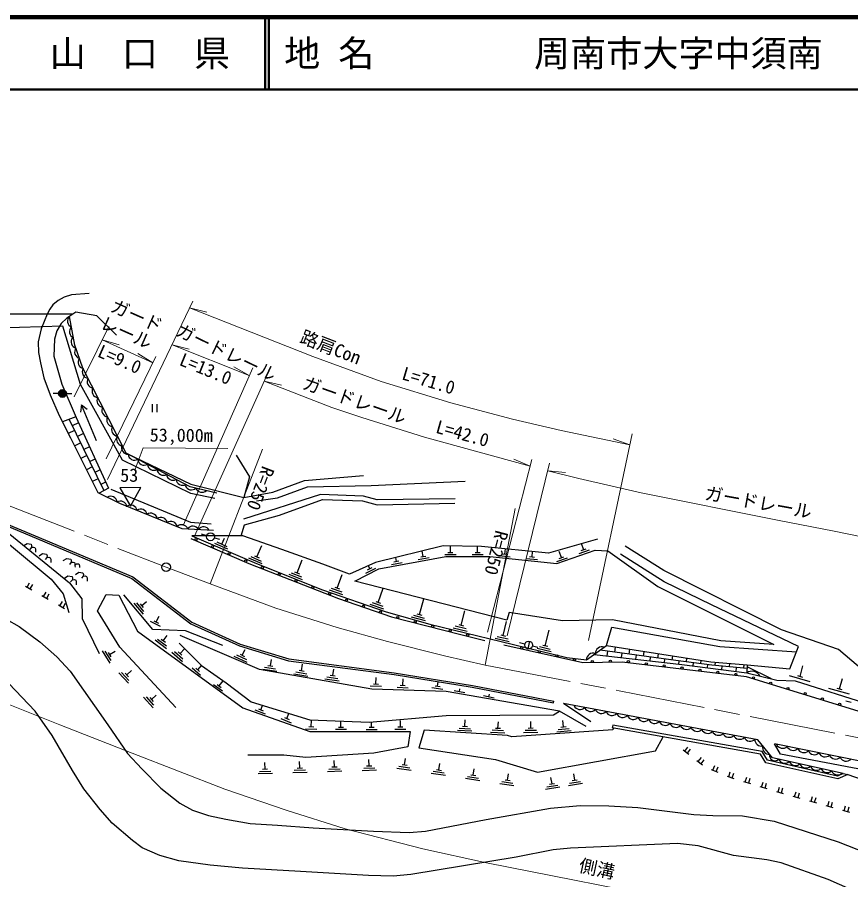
# Model space of a CAD drawing. Units: millimetres at full size, sheet at 1:1000; details may follow other scales. Extents: x 40000 to 680000, y 20000 to 380000.
# Drawn here: x 333382 to 448925, y 260434 to 380000 of the extents above; entities that cross this region are included whole.
import ezdxf
from ezdxf.enums import TextEntityAlignment as Align

# ---------------------------------------------------------------- set-up
doc = ezdxf.new("R2010")
doc.units = ezdxf.units.MM
doc.header["$LTSCALE"] = 1000
doc.linetypes.add('CHAIN', pattern=[18.5, 12, -1.5, 3.5, -1.5])
for name, color, linetype, lineweight in [('M-BGD', 7, 'Continuous', 25), ('M-BMK', 2, 'CHAIN', 13), ('M-BMK-SRVR', 3, 'Continuous', 25), ('M-STR-HTXT', 7, 'Continuous', 13), ('M-TTL', 2, 'Continuous', 140), ('M-TTL-LINE', 7, 'Continuous', 50)]:
    doc.layers.add(name, color=color, linetype=linetype, lineweight=lineweight)
doc.layers.add('M-TTL-TXT', color=7, linetype='Continuous')
doc.styles.add('ＭＳ ゴシック', font='')
doc.styles.get('ＭＳ ゴシック').set_extended_font_data('MS Gothic')

msp = doc.modelspace()

# ---------------------------------------------------------------- hatches: boundary and pattern name
at = {"layer": 'M-BGD'}
msp.add_hatch(color=256, dxfattribs=at).paths.add_polyline_path([(340202, 327841, -1), (339102, 327841, -0.41421), (339652, 328391, -0.41421)])

# ---------------------------------------------------------------- linework, layer by layer
for p, q in [((323679, 338888), (341143, 338863)), ((339700, 337198), (324585, 336667)), ((339102, 327841), (338352, 327841)), ((340202, 327841), (340952, 327841)), ((342290, 326265), (342160, 325263)), ((352070, 326353), (352070, 325235)), ((352736, 326353), (352736, 325235)), ((341513, 324613), (339639, 323900)), ((340576, 324256), (345379, 314384)), ((341887, 323786), (341012, 323360)), ((341327, 322713), (340458, 322275)), ((342572, 322283), (341734, 321875)), ((341308, 320584), (342160, 320999)), ((343397, 320471), (342605, 320086)), ((343017, 319239), (342191, 318824)), ((344177, 318758), (343428, 318393)), ((343772, 317687), (342964, 317281)), ((344866, 317245), (344155, 316899)), ((344576, 316034), (343788, 315639)), ((345632, 315561), (344964, 315236)), ((359645, 308132), (358922, 308334)), ((360704, 307836), (361426, 307634)), ((361745, 306956), (362091, 307764)), ((360714, 307073), (362539, 306289)), ((361035, 307261), (362454, 306652)), ((366601, 305197), (367268, 306750)), ((393433, 305814), (393436, 306696)), ((397204, 305804), (397206, 306629)), ((400993, 305582), (401067, 306291)), ((411275, 305644), (412732, 306155)), ((411574, 306067), (412235, 306298)), ((411904, 306183), (411612, 307016)), ((365452, 305038), (367276, 304254)), ((365773, 305226), (367192, 304617)), ((366279, 305335), (366923, 305059)), ((385949, 304574), (385855, 305092)), ((388953, 304818), (390472, 305095)), ((389314, 305189), (390003, 305314)), ((389659, 305252), (389522, 305997)), ((392660, 305517), (394204, 305512)), ((393083, 305815), (393783, 305813)), ((396431, 305506), (397975, 305502)), ((396854, 305805), (397554, 305803)), ((400194, 305364), (401730, 305204)), ((400645, 305619), (401341, 305546)), ((403944, 304975), (405480, 304816)), ((404395, 305230), (405092, 305157)), ((404743, 305194), (404819, 305923)), ((408183, 304559), (409640, 305071)), ((408482, 304982), (409143, 305214)), ((408813, 305098), (408517, 305941)), ((372162, 302991), (372868, 304778)), ((381952, 303397), (382575, 303715)), ((382263, 303556), (382053, 303968)), ((385244, 304140), (386763, 304417)), ((385605, 304511), (386294, 304637)), ((371018, 302797), (372865, 302068)), ((371333, 302995), (372770, 302428)), ((371836, 303119), (372487, 302862)), ((377746, 300865), (378409, 302768)), ((381712, 302938), (383088, 303640)), ((334755, 301010), (335102, 301618)), ((335189, 300762), (335537, 301370)), ((334538, 301134), (335406, 300638)), ((337028, 299711), (337376, 300319)), ((376611, 300626), (378486, 299972)), ((376918, 300836), (378376, 300328)), ((377415, 300980), (378076, 300750)), ((383412, 298890), (384091, 300837)), ((336811, 299835), (337679, 299339)), ((337462, 299463), (337810, 300071)), ((339301, 298412), (339649, 299020)), ((350628, 298417), (351304, 299001)), ((383081, 299005), (383742, 298774)), ((389127, 297200), (389738, 299389)), ((339084, 298536), (339953, 298040)), ((339736, 298164), (340083, 298772)), ((349525, 298777), (350822, 297274)), ((349896, 298806), (350905, 297637)), ((350399, 298682), (350856, 298153)), ((382277, 298650), (384152, 297996)), ((382584, 298861), (384042, 298352)), ((352644, 296185), (353051, 296981)), ((388010, 296889), (389922, 296355)), ((388303, 297119), (389791, 296704)), ((388790, 297294), (389465, 297106)), ((394923, 295720), (395409, 297700)), ((351820, 296269), (353195, 295567)), ((352332, 296344), (352956, 296026)), ((393815, 295374), (395743, 294900)), ((394101, 295613), (395601, 295244)), ((394583, 295804), (395262, 295636)), ((400747, 294289), (401212, 296215)), ((353632, 293562), (354170, 294276)), ((399926, 294178), (401427, 293816)), ((400407, 294371), (401087, 294207)), ((406580, 292881), (407104, 295053)), ((352478, 293681), (354063, 292486)), ((352835, 293788), (354068, 292858)), ((353352, 293773), (353911, 293352)), ((399641, 293938), (401571, 293473)), ((403740, 293099), (403010, 293273)), ((404402, 293506), (404147, 292436)), ((406240, 292963), (406920, 292798)), ((345151, 292161), (346210, 290481)), ((345523, 292134), (346346, 290828)), ((346002, 291937), (346375, 291345)), ((346188, 291641), (346944, 292117)), ((354815, 291999), (356290, 290670)), ((355179, 292074), (356327, 291041)), ((355694, 292015), (356214, 291546)), ((355954, 291780), (356552, 292445)), ((364581, 291548), (364960, 292358)), ((404809, 292843), (405539, 292669)), ((405474, 292530), (407404, 292064)), ((405759, 292770), (407260, 292408)), ((412294, 290921), (415065, 292889)), ((415201, 292143), (415106, 291467)), ((416288, 292698), (416191, 292004)), ((417181, 291864), (417093, 291238)), ((418265, 292389), (418171, 291725)), ((420241, 292080), (420152, 291447)), ((422217, 291771), (422133, 291169)), ((363428, 291426), (365226, 290584)), ((363755, 291604), (365154, 290949)), ((364264, 291697), (364898, 291400)), ((368481, 290089), (368618, 290972)), ((419162, 291586), (419081, 291009)), ((421142, 291308), (421068, 290780)), ((423123, 291030), (423056, 290551)), ((424193, 291462), (424113, 290891)), ((425104, 290759), (425051, 290322)), ((426160, 291155), (426097, 290637)), ((428138, 290846), (428082, 290394)), ((430109, 290581), (430068, 290160)), ((348565, 288821), (349220, 289428)), ((357622, 289797), (358792, 288789)), ((358137, 289749), (358668, 289292)), ((358403, 289520), (358986, 290198)), ((367408, 289649), (369369, 289343)), ((367672, 289911), (369198, 289674)), ((368135, 290143), (368827, 290035)), ((372452, 289470), (373143, 289363)), ((372797, 289416), (372935, 290299)), ((377114, 288744), (377252, 289627)), ((427090, 290515), (427035, 290073)), ((429075, 290272), (429019, 289818)), ((431064, 290065), (431015, 289561)), ((432102, 290419), (432059, 289969)), ((433055, 289873), (433000, 289306)), ((434096, 290257), (434050, 289777)), ((434569, 290219), (434517, 289111)), ((437918, 288304), (434558, 289969)), ((441891, 288633), (442296, 290077)), ((347450, 289141), (348799, 287685)), ((347820, 289183), (348869, 288051)), ((348327, 289078), (348802, 288564)), ((371724, 288976), (373686, 288671)), ((371988, 289239), (373514, 289001)), ((376041, 288304), (378003, 287999)), ((376305, 288567), (377831, 288329)), ((376768, 288798), (377460, 288690)), ((383100, 287581), (383131, 288474)), ((386817, 287393), (386859, 288285)), ((440365, 288750), (443254, 287938)), ((441554, 288727), (442228, 288538)), ((447353, 286893), (447759, 288337)), ((360580, 287518), (361828, 286610)), ((361098, 287513), (361664, 287101)), ((361381, 287307), (361906, 288029)), ((382318, 287308), (383862, 287255)), ((382751, 287593), (383450, 287569)), ((386031, 287130), (387574, 287056)), ((386467, 287409), (387166, 287376)), ((390845, 287084), (392372, 286858)), ((391306, 287319), (391999, 287217)), ((391652, 287268), (391742, 287878)), ((441242, 288014), (460582, 281853)), ((445828, 287009), (448716, 286198)), ((447016, 286987), (447690, 286798)), ((351250, 285791), (352287, 284646)), ((351991, 285420), (352653, 286020)), ((393934, 286675), (395405, 286378)), ((394669, 286527), (394744, 286894)), ((398036, 285961), (399506, 285664)), ((398771, 285813), (398846, 286180)), ((350879, 285752), (352213, 284282)), ((351755, 285679), (352226, 285161)), ((367130, 283992), (367360, 284611)), ((407730, 284938), (407777, 285185)), ((412905, 282319), (409105, 284845)), ((448969, 284985), (448248, 285192)), ((366302, 283980), (367749, 283442)), ((366802, 284114), (367458, 283870)), ((370753, 282782), (371049, 283490)), ((369925, 282804), (371349, 282207)), ((370430, 282917), (371076, 282647)), ((374132, 281648), (374153, 282542)), ((378257, 281607), (378257, 282444)), ((382506, 281565), (382506, 282318)), ((386493, 281613), (386493, 282507)), ((395443, 281715), (395495, 282607)), ((400023, 281450), (400075, 282342)), ((404571, 281470), (404566, 282364)), ((409104, 281631), (409025, 282521)), ((373353, 281367), (374897, 281330)), ((373782, 281657), (374482, 281640)), ((377485, 281307), (379030, 281307)), ((377907, 281607), (378607, 281607)), ((381734, 281265), (383279, 281265)), ((382156, 281565), (382856, 281565)), ((385721, 281313), (387265, 281313)), ((386143, 281613), (386843, 281613)), ((394418, 281173), (396400, 281059)), ((394655, 281460), (396197, 281371)), ((395094, 281735), (395793, 281695)), ((399235, 281195), (400777, 281106)), ((399674, 281471), (400372, 281430)), ((403801, 281165), (405345, 281175)), ((404221, 281468), (404921, 281473)), ((408167, 280946), (410145, 281120)), ((408361, 281264), (409899, 281400)), ((408755, 281600), (409452, 281662)), ((415925, 281869), (415857, 281484)), ((398997, 280909), (400979, 280794)), ((403583, 280864), (405568, 280877)), ((425906, 278280), (426334, 278833)), ((425708, 278432), (426499, 277821)), ((426301, 277974), (426730, 278527)), ((367746, 275787), (367718, 276680)), ((372553, 275933), (372525, 276827)), ((377360, 276080), (377332, 276973)), ((381817, 276216), (382517, 276238)), ((382167, 276227), (382139, 277120)), ((386734, 276415), (387427, 276312)), ((387080, 276364), (387212, 277247)), ((391837, 275653), (391969, 276537)), ((427593, 276975), (428384, 276363)), ((427791, 276822), (428219, 277375)), ((428186, 276516), (428614, 277069)), ((429815, 275608), (430076, 276258)), ((366772, 275156), (368756, 275217)), ((366983, 275463), (368527, 275510)), ((367396, 275776), (368095, 275797)), ((371579, 275303), (373563, 275364)), ((371790, 275610), (373334, 275657)), ((372203, 275923), (372902, 275944)), ((376386, 275450), (378370, 275511)), ((376597, 275757), (378141, 275804)), ((377010, 276070), (377710, 276091)), ((381193, 275597), (383177, 275658)), ((381404, 275904), (382948, 275951)), ((386010, 275917), (387974, 275623)), ((386272, 276181), (387800, 275953)), ((390767, 275206), (392730, 274913)), ((391029, 275471), (392556, 275242)), ((391491, 275705), (392183, 275601)), ((396594, 274943), (396726, 275827)), ((401350, 274233), (401482, 275116)), ((410673, 274241), (410532, 275123)), ((429583, 275701), (430511, 275329)), ((430279, 275422), (430540, 276072)), ((432023, 274711), (432232, 275379)), ((432501, 274562), (432709, 275230)), ((395523, 274496), (397487, 274203)), ((395786, 274760), (397313, 274532)), ((396247, 274995), (396940, 274891)), ((400542, 274050), (402069, 273822)), ((401004, 274284), (401696, 274181)), ((407512, 273733), (407371, 274615)), ((409958, 273823), (411483, 274066)), ((410327, 274186), (411019, 274296)), ((431785, 274786), (432739, 274488)), ((434059, 274076), (435014, 273778)), ((434298, 274002), (434507, 274670)), ((434775, 273853), (434984, 274521)), ((436573, 273292), (436781, 273960)), ((437050, 273143), (437259, 273811)), ((400280, 273786), (402243, 273492)), ((406626, 272984), (408587, 273296)), ((406797, 273315), (408322, 273558)), ((407166, 273677), (407858, 273788)), ((409787, 273492), (411748, 273804)), ((436334, 273366), (437289, 273069)), ((438618, 272687), (439579, 272412)), ((438858, 272619), (439051, 273292)), ((439339, 272481), (439532, 273154)), ((441149, 271963), (441342, 272636)), ((440909, 272032), (441870, 271757)), ((441630, 271825), (441823, 272498)), ((443440, 271307), (443633, 271980)), ((443921, 271170), (444113, 271843)), ((443200, 271376), (444161, 271101)), ((445491, 270720), (446452, 270445)), ((445731, 270652), (445924, 271325)), ((446212, 270514), (446404, 271187)), ((448022, 269996), (448215, 270669)), ((448503, 269858), (448695, 270531)), ((447782, 270065), (448743, 269790))]:
    msp.add_line(p, q, dxfattribs=at)
for points in [[(343369, 341685), (340920, 341542), (339872, 341190), (339037, 340721), (338312, 340111), (337888, 339516), (337543, 338825), (336686, 336797), (336285, 335018), (336336, 333543), (336623, 332105), (337076, 330006), (337935, 327648), (339187, 324794), (340748, 321701), (344543, 314133)], [(341509, 339106), (340269, 338284), (339461, 337549), (338870, 336525), (338524, 335358), (338452, 333017), (339563, 329117), (341554, 324519), (346008, 314736), (344749, 314032)], [(361056, 314037), (357346, 314912), (348465, 319558), (342468, 331361), (341378, 334549), (340611, 338511)], [(347149, 335906), (344423, 338587), (341509, 339106)], [(360778, 313268), (357448, 313995), (347971, 318584), (342130, 329091), (339700, 337198)], [(344363, 321289), (342290, 326265), (343093, 325651)], [(348465, 319558), (357435, 315283), (364773, 313431), (368824, 314182), (373184, 315787), (381360, 316469)], [(363730, 319289), (365585, 316278), (364773, 313431)], [(366558, 312960), (369466, 313367), (373617, 314907), (382426, 315091), (395457, 315709)], [(346363, 314589), (357414, 310005), (360249, 309754)], [(227918, 279599), (229310, 282495), (290104, 306435), (291372, 306537), (307992, 312120), (311320, 312943), (313702, 313235), (316611, 313448), (320277, 313197), (329878, 310621), (337291, 307503), (349409, 302408), (357585, 296125), (364279, 293103), (371028, 291050), (385646, 289121), (396490, 287364), (407777, 285185)], [(344543, 314133), (347576, 312636), (356202, 309131), (360593, 308884)], [(394086, 313256), (383288, 313120), (381398, 313607), (375428, 313841), (364742, 310431)], [(320934, 312760), (329796, 310382), (337194, 307271), (349282, 302188), (357455, 295907), (364191, 292867), (370974, 290803), (385610, 288872), (396446, 287116), (407730, 284938)], [(364432, 308091), (364887, 309617), (369743, 310991), (375681, 313131), (381231, 312956), (383262, 312413), (394022, 312625)], [(327336, 311043), (338069, 302086), (339738, 300059), (340543, 297461)], [(329796, 310382), (340625, 301591), (342352, 299389), (342366, 296643), (344760, 291815)], [(357456, 307746), (365483, 304263), (377905, 299426), (385264, 296860), (394893, 294430), (398216, 293608)], [(357600, 308103), (366557, 304257), (375703, 300644), (384505, 297574), (390583, 295878), (400443, 293455), (409569, 291252), (412294, 290921)], [(413807, 307644), (407030, 305706), (397722, 306620), (392428, 306714), (383036, 304397), (379423, 302818), (375721, 304194), (370057, 306196), (364656, 308091), (357600, 308103)], [(334273, 306753), (334739, 307066), (335302, 306969), (335367, 306774), (335356, 306536), (335107, 306233)], [(335356, 306536), (335622, 306552), (335807, 306489), (335892, 306303), (335892, 306008), (335896, 305827)], [(490089, 279994), (477444, 279006), (465609, 281511), (456734, 284259), (447223, 292376), (439345, 295090), (423006, 303327), (417663, 306657)], [(336412, 305335), (336878, 305649), (337441, 305551), (337506, 305357), (337495, 305119), (337246, 304816)], [(337495, 305119), (337761, 305135), (337947, 305071), (338031, 304886), (338031, 304591), (338035, 304409)], [(339768, 304674), (340234, 304988), (340797, 304891), (340862, 304696), (340851, 304458), (340602, 304155)], [(441692, 292792), (429642, 298559), (423068, 301711), (417019, 305568)], [(340851, 304458), (341117, 304474), (341303, 304411), (341387, 304225), (341387, 303930), (341391, 303749)], [(341387, 304078), (341613, 304220), (341889, 304211), (341964, 304128), (342006, 303910), (342006, 303722)], [(339947, 302241), (340413, 302554), (340976, 302457), (341041, 302262), (341030, 302024), (340781, 301721)], [(341455, 302749), (341921, 303063), (342484, 302965), (342549, 302770), (342538, 302532), (342289, 302229)], [(342538, 302532), (342804, 302548), (342990, 302485), (343074, 302300), (343074, 302004), (343079, 301823)], [(341030, 302024), (341296, 302040), (341481, 301977), (341566, 301791), (341566, 301496), (341570, 301315)], [(355360, 284298), (347592, 292671), (344488, 297719), (345727, 299956), (347456, 299873), (350032, 294906), (364634, 284279), (373953, 281002), (387855, 281000), (387526, 278862), (382825, 277993), (373368, 277381), (370336, 277686), (365353, 277686)], [(361859, 292890), (356713, 294952), (352168, 295112), (348144, 299933)], [(330000, 297562), (333665, 295560), (336522, 293405), (338884, 291327), (340709, 289350), (345959, 281892), (348683, 277945), (350632, 275799), (353281, 273150), (355907, 271071), (357698, 270100), (359881, 269325), (362285, 268836), (365692, 268225), (369470, 267994), (374381, 267639), (382783, 267165), (387733, 266996), (389990, 267173), (398403, 268785), (407300, 270367), (411407, 270738), (415384, 270692), (419397, 270445), (427154, 269478), (429825, 269327), (433909, 269305), (438302, 268569), (447163, 265700), (456470, 262054)], [(415065, 292889), (415826, 295441), (430758, 292764), (441392, 292015)], [(412265, 281682), (408543, 283787), (392854, 286518), (382526, 286856), (366952, 289573), (355963, 294307)], [(355849, 293250), (358915, 290139), (362356, 287753), (365796, 285086), (373926, 282616), (382170, 282288), (392828, 283224), (407699, 283294), (408543, 283787)], [(496806, 277510), (494600, 273759), (474943, 277599), (460779, 280464), (434460, 288572), (417253, 290618), (411796, 290518), (400839, 292967)], [(434546, 289729), (429670, 290199), (424697, 290809), (414210, 292282)], [(415065, 292889), (429522, 290629), (434569, 290219), (440490, 289678), (441692, 292792)], [(413348, 291669), (425507, 290269), (434517, 289111), (438677, 288124), (441242, 288014)], [(450929, 258215), (445787, 260455), (439271, 262778), (437274, 263208), (432683, 263817), (427780, 265153), (424899, 265439), (410094, 264823), (407651, 264583), (402543, 263569), (387921, 261162), (385474, 260936), (382081, 261011), (372667, 261565), (364620, 262044), (360129, 262458), (355791, 263069), (353132, 263784), (350686, 264875), (349376, 265875), (346554, 268256), (344866, 270187), (342616, 273026), (341055, 275584), (338206, 280432), (335864, 283786), (332222, 287626)], [(447881, 275183), (438070, 277339), (436061, 279824), (409105, 284845)], [(416032, 281453), (415927, 281226), (401931, 280267), (401349, 280442), (389805, 281156), (389053, 278703), (399695, 277126), (405480, 275336), (421866, 278287), (422903, 280242)], [(448517, 275043), (447113, 274403), (437160, 276660), (436395, 277864), (415857, 281484)], [(447881, 275183), (447071, 274814), (437403, 277006), (436632, 278219), (415925, 281869)], [(466573, 272012), (459146, 274035), (439190, 277862), (438377, 279267)], [(466549, 273465), (451145, 276674), (438377, 279267)], [(447881, 275183), (448517, 275043), (463701, 269714), (467098, 266388)]]:
    msp.add_lwpolyline(points, dxfattribs=at)
for points in [[(350532, 314804), (347585, 314769), (349090, 312235)], [(401246, 296438), (380159, 301845), (383496, 303549), (392800, 305249), (398874, 305232), (408162, 304269), (413477, 306133), (415269, 306013), (422202, 301076), (438242, 293043), (430903, 293569), (415912, 296474), (408959, 296319), (401586, 297486)]]:
    msp.add_lwpolyline(points, close=True, dxfattribs=at)
for centre, radius in [((339652, 327841), 550), ((360174, 307984), 550), ((358161, 307604), 150), ((360454, 306609), 150), ((362748, 305614), 150), ((365041, 304618), 150), ((367363, 303692), 150), ((369693, 302785), 150), ((372022, 301878), 150), ((374352, 300971), 150), ((376681, 300064), 150), ((379025, 299195), 150), ((381386, 298372), 150), ((383746, 297548), 150), ((386128, 296797), 150), ((388552, 296185), 150), ((390976, 295573), 150), ((393400, 294962), 150), ((395825, 294354), 150), ((404275, 292971), 550), ((403312, 292568), 150), ((405752, 292023), 150), ((408191, 291478), 150), ((410631, 290932), 150), ((413102, 290692), 150), ((415601, 290738), 150), ((418095, 290669), 150), ((420578, 290374), 150), ((423060, 290078), 150), ((425543, 289783), 150), ((428025, 289488), 150), ((430508, 289193), 150), ((432990, 288898), 150), ((435436, 288429), 150), ((437825, 287693), 150), ((440214, 286956), 150), ((442603, 286220), 150), ((444993, 285484), 150), ((447382, 284748), 150)]:
    msp.add_circle(centre, radius, dxfattribs=at)
for centre, radius, start, end in [((341243, 337891), 903, 134.81628, 247.10622), ((341528, 336419), 903, 134.81628, 247.10622), ((341755, 335002), 903, 142.73223, 255.02218), ((342240, 333583), 903, 142.73223, 255.02218), ((342727, 332170), 903, 143.28765, 255.5776), ((343290, 330854), 903, 150.78638, 263.07633), ((343969, 329517), 903, 150.78638, 263.07633), ((344649, 328180), 903, 150.78638, 263.07633), ((345328, 326842), 903, 150.78638, 263.07633), ((346007, 325505), 903, 150.78638, 263.07633), ((346687, 324168), 903, 150.78638, 263.07633), ((347366, 322831), 903, 150.78638, 263.07633), ((348046, 321493), 903, 150.78638, 263.07633), ((348749, 320306), 903, 158.47032, 270.76027), ((349659, 319501), 903, 186.24474, 298.53468), ((350988, 318806), 903, 186.24474, 298.53468), ((352317, 318110), 903, 186.24474, 298.53468), ((353646, 317415), 903, 186.24474, 298.53468), ((354976, 316720), 903, 186.24474, 298.53468), ((356305, 316025), 903, 186.24474, 298.53468), ((357522, 315388), 903, 200.58266, 312.87261), ((358982, 315044), 903, 200.58266, 312.87261), ((346338, 312686), 903, 7.58453, 119.87448), ((347683, 312022), 903, 7.58453, 119.87448), ((349117, 311467), 903, 11.73961, 124.02956), ((350507, 310902), 903, 11.73961, 124.02956), ((351896, 310337), 903, 11.73961, 124.02956), ((353286, 309773), 903, 11.73961, 124.02956), ((354676, 309208), 903, 11.73961, 124.02956), ((356194, 308748), 903, 22.27196, 134.5619), ((357728, 308541), 903, 30.63268, 142.92263), ((359226, 308457), 903, 30.63268, 142.92263), ((413197, 290945), 903, 69.24324, 181.53319), ((414420, 291813), 903, 69.24324, 181.53319), ((435243, 288084), 1258, 28.045, 125.25394), ((411410, 284928), 903, 203.30359, 315.59354), ((412884, 284653), 903, 203.30359, 315.59354), ((414359, 284378), 903, 203.30359, 315.59354), ((415833, 284103), 903, 203.30359, 315.59354), ((417308, 283829), 903, 203.30359, 315.59354), ((418783, 283554), 903, 203.30359, 315.59354), ((420257, 283279), 903, 203.30359, 315.59354), ((421732, 283005), 903, 203.30359, 315.59354), ((423207, 282730), 903, 203.30359, 315.59354), ((424681, 282455), 903, 203.30359, 315.59354), ((426156, 282181), 903, 203.30359, 315.59354), ((427631, 281906), 903, 203.30359, 315.59354), ((429105, 281631), 903, 203.30359, 315.59354), ((430580, 281357), 903, 203.30359, 315.59354), ((432054, 281082), 903, 203.30359, 315.59354), ((433529, 280807), 903, 203.30359, 315.59354), ((435004, 280533), 903, 203.30359, 315.59354), ((436535, 279863), 903, 177.40753, 283.17513), ((437603, 278717), 903, 162.8007, 275.09064), ((439470, 279559), 903, 202.37554, 314.66548), ((440940, 279260), 903, 202.37554, 314.66548), ((442410, 278962), 903, 202.37554, 314.66548), ((438408, 277668), 740, 168.40555, 315.38911), ((443880, 278663), 903, 202.37554, 314.66548), ((445350, 278365), 903, 202.37554, 314.66548), ((446820, 278066), 903, 202.37554, 314.66548), ((448290, 277768), 903, 202.37554, 314.66548), ((439775, 277479), 903, 201.462, 313.75194), ((441240, 277157), 903, 201.462, 313.75194), ((442705, 276835), 903, 201.462, 313.75194), ((444170, 276514), 903, 201.462, 313.75194), ((445635, 276192), 903, 201.462, 313.75194), ((447100, 275870), 903, 201.462, 313.75194)]:
    msp.add_arc(centre, radius, start, end, dxfattribs=at)
at = {"layer": 'M-BMK'}
msp.add_lwpolyline([(330120, 313117), (354009, 303759), (360143, 301445), (369226, 298097), (377745, 295397), (384720, 293473), (392616, 291486), (398246, 290185), (416813, 286639), (451653, 279782), (481063, 273888), (525690, 264898)], dxfattribs=at)
at = {"layer": 'M-BMK-SRVR'}
msp.add_circle((354009, 303759), 600, dxfattribs=at)
at = {"layer": 'M-STR-HTXT'}
for p, q in [((345912, 315927), (357726, 340630)), ((357280, 339697), (359667, 339123)), ((341293, 327389), (346088, 337139)), ((352180, 332088), (345176, 335285)), ((345176, 335285), (347530, 334586)), ((354834, 334583), (365547, 330335)), ((354834, 334583), (357220, 334004)), ((345702, 318784), (352609, 332969)), ((352180, 332088), (350110, 333409)), ((356360, 309527), (366018, 331402)), ((365547, 330335), (363413, 331548)), ((357886, 307993), (368106, 330655)), ((367616, 329568), (370005, 329004)), ((412551, 293615), (418634, 322271)), ((418306, 320726), (415995, 321554)), ((360143, 301445), (367363, 320136)), ((398564, 294759), (404732, 318692)), ((401312, 294233), (407176, 318179)), ((404489, 317751), (402235, 318724)), ((406920, 317133), (409362, 316886)), ((398246, 290185), (402410, 311883))]:
    msp.add_line(p, q, dxfattribs=at)
for points in [[(418306, 320726), (408786, 322697), (402030, 324295), (393486, 326542), (383836, 329496), (374337, 332967), (357280, 339697)], [(404489, 317751), (389843, 321766), (381167, 324520), (376981, 325920), (367616, 329568)], [(349719, 317361), (350825, 320298), (362571, 320199)], [(500859, 297731), (489675, 300024), (466220, 304695), (458113, 306388), (446619, 308755), (438766, 310267), (419849, 314080), (411244, 316074), (406920, 317133)], [(489602, 244612), (445312, 253436), (426112, 257330), (398451, 262792), (389619, 264739), (378844, 267494), (370683, 270097), (362178, 273004), (349317, 277993), (339298, 281898), (329979, 285617), (324796, 287159), (320581, 287952), (317068, 288217), (313398, 288171), (308282, 287582), (303050, 286249), (297492, 284091), (278789, 276633), (252339, 265997), (237748, 260150)]]:
    msp.add_lwpolyline(points, dxfattribs=at)
at = {"layer": 'M-TTL'}
msp.add_line((680000, 380000), (40000, 380000), dxfattribs=at)
at = {"layer": 'M-TTL-LINE'}
for p, q in [((367750, 380000), (367750, 370000)), ((368250, 380000), (368250, 370000)), ((40000, 370000), (680000, 370000))]:
    msp.add_line(p, q, dxfattribs=at)

# ---------------------------------------------------------------- texts
at = {"layer": 'M-BGD', "style": 'ＭＳ ゴシック'}
msp.add_text('53', height=1833, rotation=0.534, dxfattribs=at).set_placement((347669, 315038), align=Align.BOTTOM_LEFT)
at = {"layer": 'M-STR-HTXT', "style": 'ＭＳ ゴシック'}
for s, rotation, p in [('ガード', 336.236, (345933, 338798)), ('レール', 336.236, (344474, 336469)), ('ガードレール', 334.25, (354966, 335493)), ('路肩Con', 338.912, (372223, 334461)), ('L=9.0', 336.236, (344140, 332508)), ('L=13.0', 337.724, (355499, 331321)), ('L=71.0', 343.371, (386408, 329303)), ('ガードレール', 340.602, (372589, 328032)), ('L=42.0', 344.375, (391115, 321894)), ('53,000m', 359.478, (351740, 320637)), ('R=250', 249.198, (366859, 318124)), ('ガードレール', 349.695, (428486, 312648)), ('R=250', 255.236, (399179, 309137)), ('側溝', 347.921, (410997, 261060))]:
    msp.add_text(s, height=1833, rotation=rotation, dxfattribs=at).set_placement(p, align=Align.BOTTOM_LEFT)
at = {"layer": 'M-TTL-TXT', "style": 'ＭＳ ゴシック'}
msp.add_text('山\u3000口\u3000県', height=3666, dxfattribs=at).set_placement((350375, 375000), align=Align.MIDDLE_CENTER)
for s, p in [('地 名', (370380, 375000)), ('周南市大字中須南', (405024, 375000))]:
    msp.add_text(s, height=3666, dxfattribs=at).set_placement(p, align=Align.MIDDLE_LEFT)

doc.saveas('drawing.dxf')
